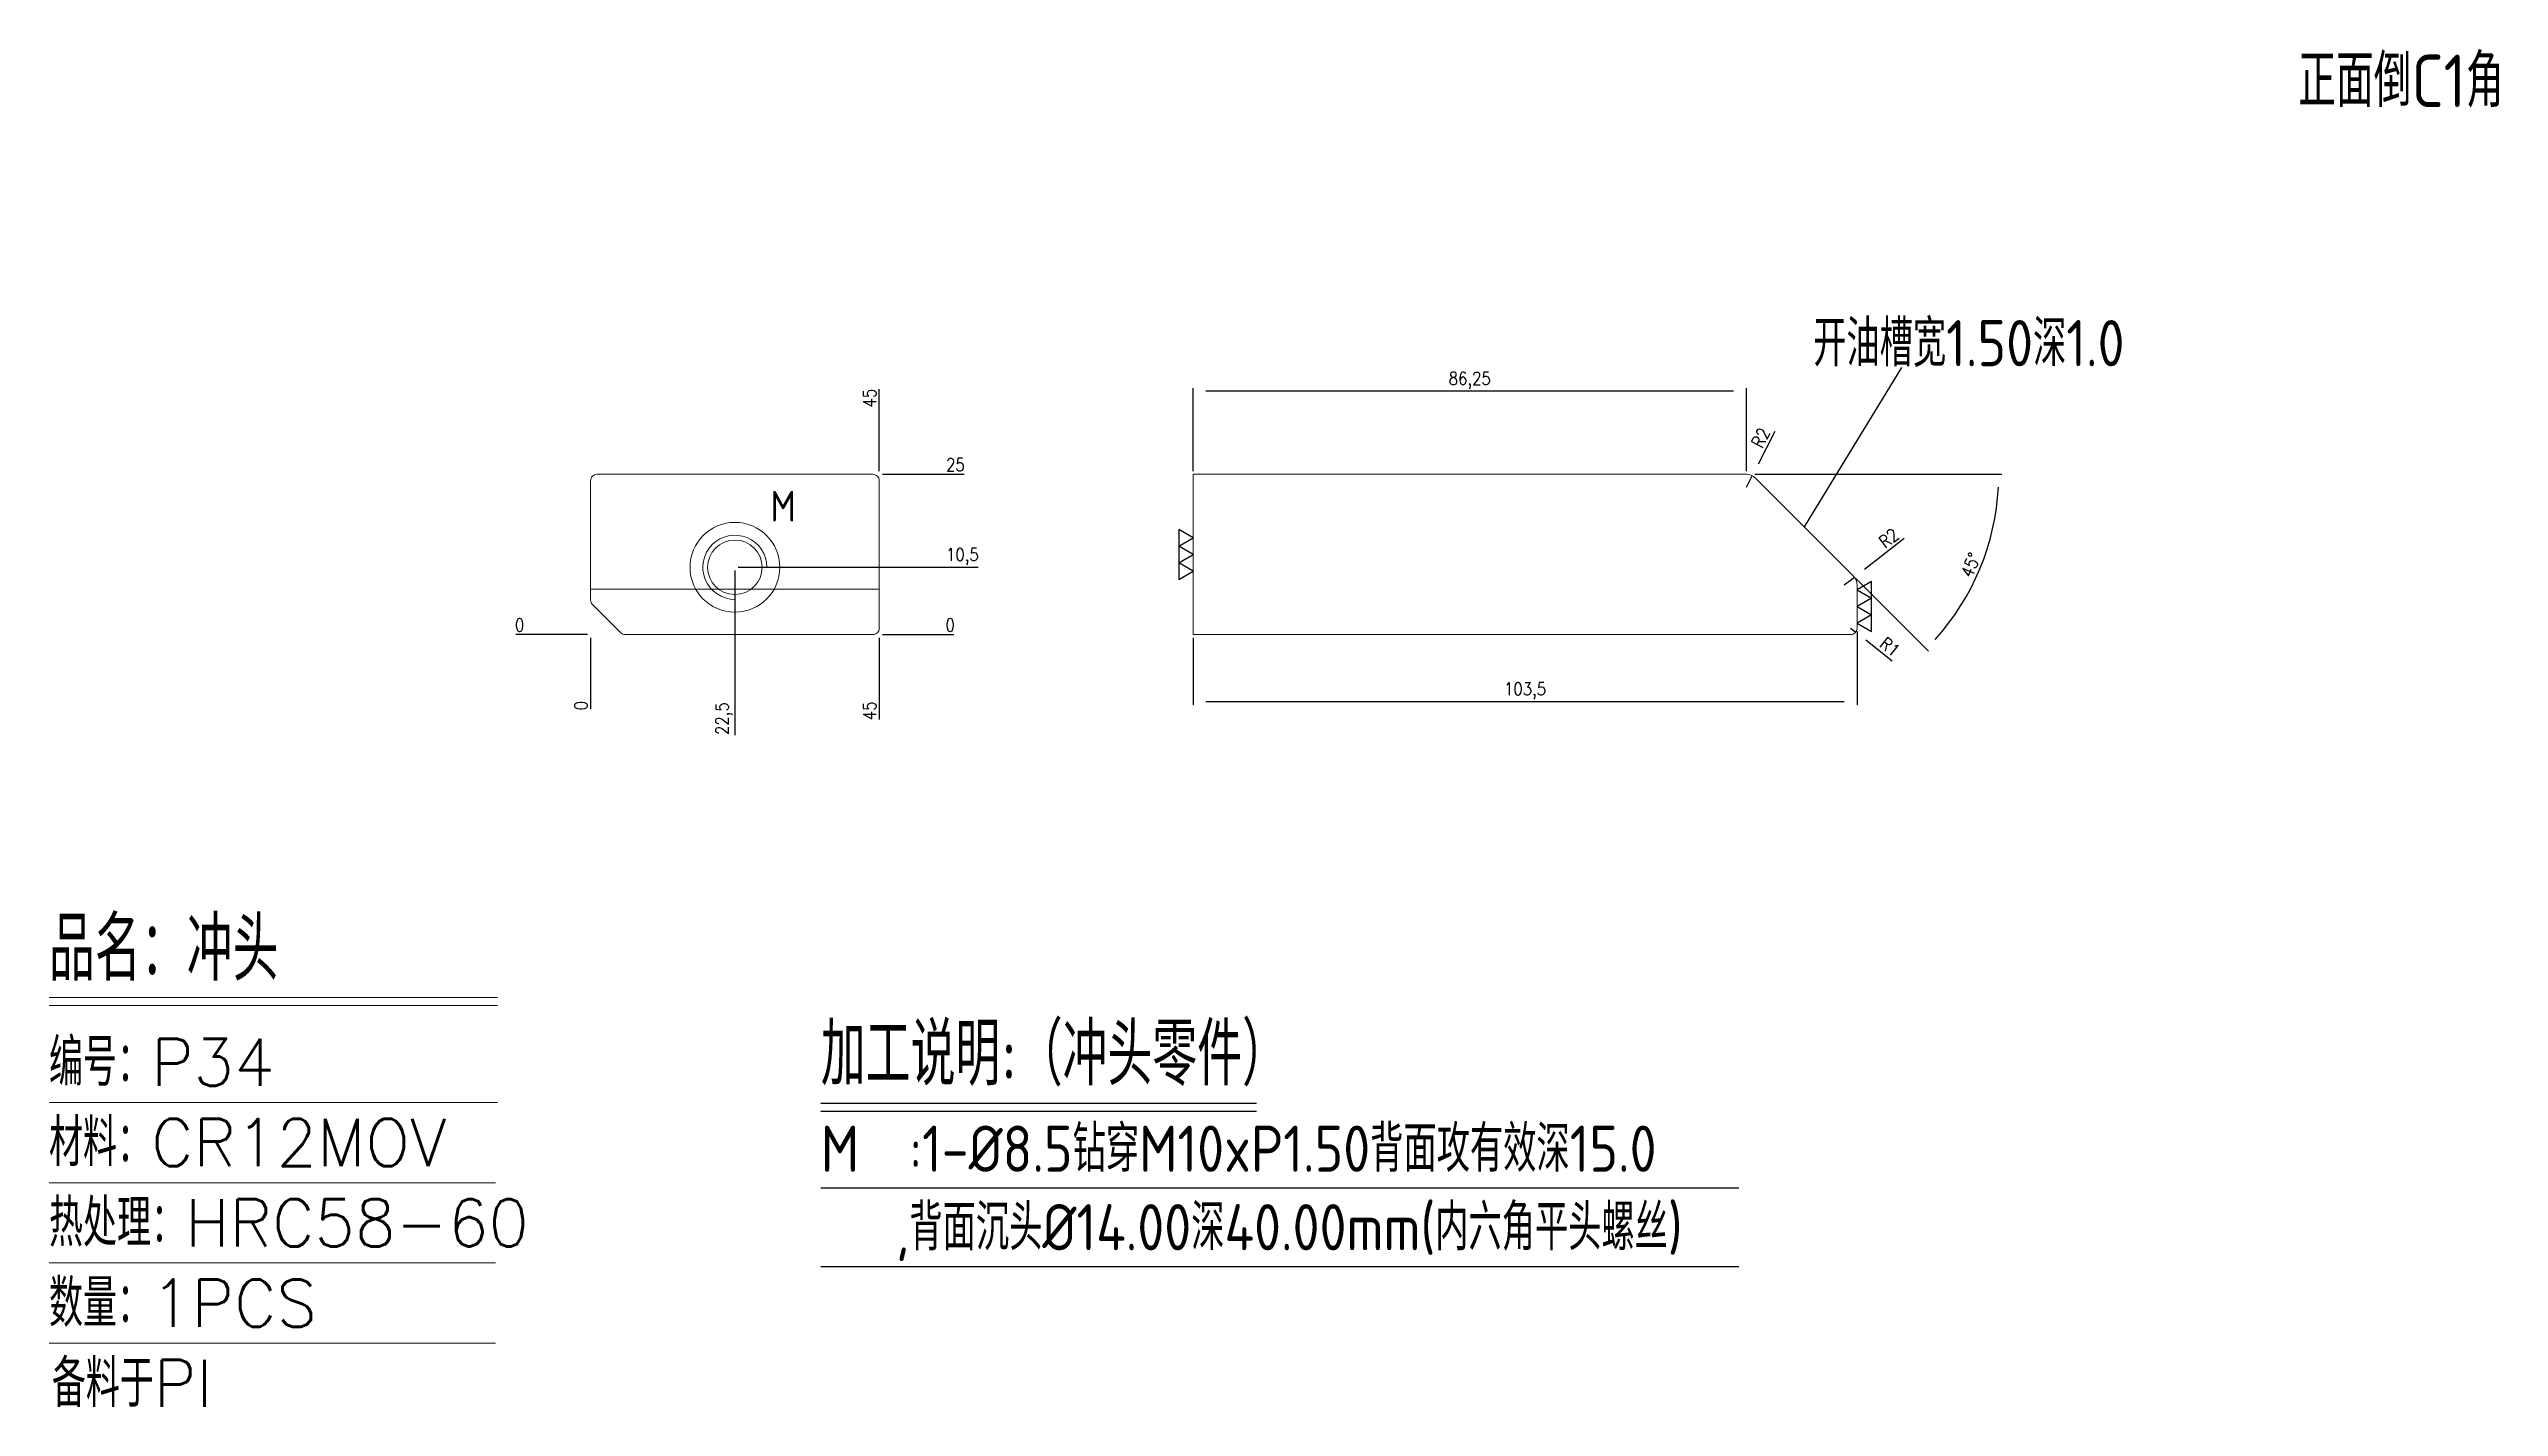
# Model space of a CAD drawing. Header units: millimetres. Extents: x 97911 to 98293, y 9286 to 9498.
import ezdxf
from ezdxf.enums import TextEntityAlignment as Align

# ---------------------------------------------------------------- set-up
doc = ezdxf.new("R2010")
doc.units = ezdxf.units.MM
doc.linetypes.add('DASHED', pattern=[0])
for name, color, linetype in [('DIM', 4, 'Continuous'), ('PUNCH', 2, 'Continuous'), ('TEXT', 4, 'Continuous')]:
    doc.layers.add(name, color=color, linetype=linetype)
doc.styles.add('chinesef_fs', font='simplex.shx', dxfattribs={"bigfont": 'gbcbig.shx'})
doc.styles.add('gbenor', font='gbenor.shx', dxfattribs={"bigfont": 'gbcbig.shx'})
doc.styles.get("Standard").update_dxf_attribs({"font": 'txt.shx', "width": 0.85, "bigfont": 'ctxt.shx'})
doc.dimstyles.new('T-2-WX', dxfattribs={"dimtxt": 2, "dimasz": 2, "dimexe": 0.5, "dimexo": 0.5, "dimgap": 0.5, "dimtad": 1, "dimtxsty": 'Standard', "dimblk": 'OPEN30', "dimcen": 0, "dimazin": 3, "dimtfac": 1, "dimtmove": 0, "dimatfit": 3, "dimldrblk": 'OPEN30', "dimlwd": -1, "dimlwe": -1})

# ---------------------------------------------------------------- blocks, each defined once
blk = doc.blocks.new('*D7579')
at = {"layer": 'Defpoints', "color": 0}
for p in [(97995.17, 9406.76), (98040.17, 9406.76), (98050.17, 9406.76)]:
    blk.add_point(p, dxfattribs=at)
at = {"layer": 'DIM', "color": 0}
blk.add_line((98040.67, 9406.76), (98051.8, 9406.76), dxfattribs=at)
at = {"layer": 'DIM', "color": 0, "insert": (98051.23, 9408.26), "char_height": 2, "attachment_point": 5}
blk.add_mtext('0', dxfattribs=at)
blk = doc.blocks.new('_Open30')
blk = doc.blocks.new('*D7580')
at = {"layer": 'Defpoints', "color": 0}
for p in [(98017.67, 9417.26), (98050.17, 9417.26), (97995.17, 9406.76)]:
    blk.add_point(p, dxfattribs=at)
at = {"layer": 'DIM', "color": 0}
for p, q in [((98018.17, 9417.26), (98042.17, 9417.26)), ((98042.17, 9417.26), (98046.17, 9417.26)), ((98046.17, 9417.26), (98055.6, 9417.26))]:
    blk.add_line(p, q, dxfattribs=at)
at = {"layer": 'DIM', "color": 0, "insert": (98053.14, 9418.95), "char_height": 2, "attachment_point": 5}
blk.add_mtext('10,5', dxfattribs=at)
blk = doc.blocks.new('*D7581')
at = {"layer": 'Defpoints', "color": 0}
for p in [(98040.17, 9431.76), (98050.17, 9431.76), (97995.17, 9406.76)]:
    blk.add_point(p, dxfattribs=at)
at = {"layer": 'DIM', "color": 0}
for p, q in [((98040.67, 9431.76), (98044.17, 9431.76)), ((98044.17, 9431.76), (98046.17, 9431.76)), ((98046.17, 9431.76), (98053.42, 9431.76))]:
    blk.add_line(p, q, dxfattribs=at)
at = {"layer": 'DIM', "color": 0, "insert": (98052.04, 9433.26), "char_height": 2, "attachment_point": 5}
blk.add_mtext('25', dxfattribs=at)
blk = doc.blocks.new('*D7582')
at = {"layer": 'Defpoints', "color": 0}
for p in [(97985.17, 9406.76), (97995.17, 9406.76), (97995.17, 9406.76)]:
    blk.add_point(p, dxfattribs=at)
at = {"layer": 'DIM', "color": 0}
blk.add_line((97994.67, 9406.76), (97983.53, 9406.76), dxfattribs=at)
at = {"layer": 'DIM', "color": 0, "insert": (97984.1, 9408.26), "char_height": 2, "attachment_point": 5}
blk.add_mtext('0', dxfattribs=at)
blk = doc.blocks.new('*D7583')
at = {"layer": 'Defpoints', "color": 0}
for p in [(97995.17, 9406.76), (98040.17, 9406.76), (98040.17, 9396.76)]:
    blk.add_point(p, dxfattribs=at)
at = {"layer": 'DIM', "color": 0}
for p, q in [((98040.17, 9406.26), (98040.17, 9402.76)), ((98040.17, 9402.76), (98040.17, 9400.76)), ((98040.17, 9400.76), (98040.17, 9393.51))]:
    blk.add_line(p, q, dxfattribs=at)
at = {"layer": 'DIM', "color": 0, "insert": (98038.67, 9394.88), "char_height": 2, "attachment_point": 5, "rotation": 90}
blk.add_mtext('45', dxfattribs=at)
blk = doc.blocks.new('*D7584')
at = {"layer": 'Defpoints', "color": 0}
for p in [(98017.67, 9417.26), (97995.17, 9406.76), (98017.67, 9396.76)]:
    blk.add_point(p, dxfattribs=at)
at = {"layer": 'DIM', "color": 0}
for p, q in [((98017.67, 9416.76), (98017.67, 9404.76)), ((98017.67, 9404.76), (98017.67, 9400.76)), ((98017.67, 9400.76), (98017.67, 9391.08))]:
    blk.add_line(p, q, dxfattribs=at)
at = {"layer": 'DIM', "color": 0, "insert": (98015.98, 9393.67), "char_height": 2, "attachment_point": 5, "rotation": 90}
blk.add_mtext('22,5', dxfattribs=at)
blk = doc.blocks.new('*D7585')
at = {"layer": 'Defpoints', "color": 0}
for p in [(97995.17, 9406.76), (97995.17, 9406.76), (97995.17, 9396.76)]:
    blk.add_point(p, dxfattribs=at)
at = {"layer": 'DIM', "color": 0}
blk.add_line((97995.17, 9406.26), (97995.17, 9395.13), dxfattribs=at)
at = {"layer": 'DIM', "color": 0, "insert": (97993.67, 9395.69), "char_height": 2, "attachment_point": 5, "rotation": 90}
blk.add_mtext('0', dxfattribs=at)
blk = doc.blocks.new('*D7586')
at = {"layer": 'Defpoints', "color": 0}
for p in [(98040.17, 9441.76), (98040.17, 9431.76), (97995.17, 9406.76)]:
    blk.add_point(p, dxfattribs=at)
at = {"layer": 'DIM', "color": 0}
for p, q in [((98040.17, 9437.76), (98040.17, 9445.01)), ((98040.17, 9435.76), (98040.17, 9437.76)), ((98040.17, 9432.26), (98040.17, 9435.76))]:
    blk.add_line(p, q, dxfattribs=at)
at = {"layer": 'DIM', "color": 0, "insert": (98038.67, 9443.64), "char_height": 2, "attachment_point": 5, "rotation": 90}
blk.add_mtext('45', dxfattribs=at)
blk = doc.blocks.new('*D7587')
at = {"layer": 'Defpoints', "color": 0}
for p in [(98192.61, 9407.76), (98089.11, 9406.76), (98192.61, 9396.32)]:
    blk.add_point(p, dxfattribs=at)
at = {"layer": 'DIM', "color": 0}
for p, q in [((98089.11, 9406.26), (98089.11, 9395.82)), ((98192.61, 9407.26), (98192.61, 9395.82)), ((98091.11, 9396.32), (98190.61, 9396.32))]:
    blk.add_line(p, q, dxfattribs=at)
at = {"layer": 'DIM', "color": 0, "insert": (98140.86, 9398.01), "char_height": 2, "attachment_point": 5}
blk.add_mtext('103,5', dxfattribs=at)
blk = doc.blocks.new('*D7588')
at = {"layer": 'Defpoints', "color": 0}
for p in [(98191.61, 9407.76), (98192.4, 9407.14)]:
    blk.add_point(p, dxfattribs=at)
at = {"layer": 'DIM', "color": 0}
for p, q in [((98191.61, 9407.76), (98192.4, 9407.14)), ((98198.11, 9402.65), (98193.97, 9405.91))]:
    blk.add_line(p, q, dxfattribs=at)
at = {"layer": 'DIM', "color": 0, "insert": (98197.75, 9404.84), "char_height": 2, "attachment_point": 5, "rotation": 321.8464}
blk.add_mtext('R1', dxfattribs=at)
blk = doc.blocks.new('*D7589')
at = {"layer": 'Defpoints', "color": 0}
for p in [(98192.19, 9415.74), (98190.61, 9414.51)]:
    blk.add_point(p, dxfattribs=at)
at = {"layer": 'DIM', "color": 0}
for p, q in [((98193.77, 9416.96), (98199.96, 9421.78)), ((98190.61, 9414.51), (98192.19, 9415.74))]:
    blk.add_line(p, q, dxfattribs=at)
at = {"layer": 'DIM', "color": 0, "insert": (98197.55, 9421.81), "char_height": 2, "attachment_point": 5, "rotation": 37.8884}
blk.add_mtext('R2', dxfattribs=at)
blk = doc.blocks.new('*D7590')
at = {"layer": 'Defpoints', "color": 0}
for p in [(98176.27, 9431.54), (98175.36, 9429.76)]:
    blk.add_point(p, dxfattribs=at)
at = {"layer": 'DIM', "color": 0}
for p, q in [((98179.79, 9438.45), (98177.17, 9433.32)), ((98175.36, 9429.76), (98176.27, 9431.54))]:
    blk.add_line(p, q, dxfattribs=at)
at = {"layer": 'DIM', "color": 0, "insert": (98177.6, 9437.46), "char_height": 2, "attachment_point": 5, "rotation": 63.0046}
blk.add_mtext('R2', dxfattribs=at)
blk = doc.blocks.new('*D7591')
at = {"layer": 'Defpoints', "color": 0}
for p in [(98089.11, 9444.7), (98089.11, 9431.76), (98175.36, 9431.76)]:
    blk.add_point(p, dxfattribs=at)
at = {"layer": 'DIM', "color": 0}
for p, q in [((98089.11, 9432.26), (98089.11, 9445.2)), ((98173.36, 9444.7), (98091.11, 9444.7)), ((98175.36, 9432.26), (98175.36, 9445.2))]:
    blk.add_line(p, q, dxfattribs=at)
at = {"layer": 'DIM', "color": 0, "insert": (98132.23, 9446.39), "char_height": 2, "attachment_point": 5}
blk.add_mtext('86,25', dxfattribs=at)
blk = doc.blocks.new('*D7592')
at = {"layer": 'Defpoints', "color": 0}
for p in [(98089.11, 9431.76), (98175.36, 9431.76), (98176.77, 9431.17), (98192.03, 9415.92), (98209.53, 9412.51)]:
    blk.add_point(p, dxfattribs=at)
at = {"layer": 'DIM', "color": 0}
for p, q in [((98176.69, 9431.76), (98215.19, 9431.76)), ((98192.38, 9415.57), (98203.77, 9404.18))]:
    blk.add_line(p, q, dxfattribs=at)
blk.add_arc((98176.19, 9431.76), 38.5, 317.9765, 357.0235, dxfattribs=at)
at = {"layer": 'DIM', "color": 0, "insert": (98210.33, 9417.62), "char_height": 2, "attachment_point": 5, "rotation": 67.5}
blk.add_mtext('45%%d', dxfattribs=at)

msp = doc.modelspace()

# ---------------------------------------------------------------- linework, layer by layer
at = {"layer": 'DIM', "color": 4, "linetype": 'Continuous', "lineweight": 13}
for p, q in [((97910.735, 9350.218), (97980.633, 9350.218)), ((97910.735, 9348.929), (97980.633, 9348.929)), ((97910.735, 9333.839), (97980.633, 9333.839)), ((97910.735, 9321.325), (97980.33, 9321.325)), ((97910.735, 9308.811), (97980.33, 9308.811)), ((97910.735, 9296.296), (97980.33, 9296.296))]:
    msp.add_line(p, q, dxfattribs=at)
at = {"layer": 'PUNCH', "color": 4}
msp.add_line((98184.399, 9423.548), (98199.595, 9448.416), dxfattribs=at)
at = {"layer": 'PUNCH', "linetype": 'DASHED', "lineweight": 18, "ltscale": 0.5}
msp.add_line((97995.167, 9413.861), (98040.167, 9413.861), dxfattribs=at)
at = {"layer": 'PUNCH', "lineweight": 18}
msp.add_lwpolyline([(97995.167, 9412.175), (97995.167, 9430.76, -0.4142136), (97996.167, 9431.76), (98039.167, 9431.76, -0.4142136), (98040.167, 9430.76), (98040.167, 9407.76, -0.4142136), (98039.167, 9406.76), (98000.581, 9406.76, -0.1989124), (97999.874, 9407.053), (97995.46, 9411.467, -0.1989124)], format="xyb", close=True, dxfattribs=at)
at = {"layer": 'PUNCH', "color": 2, "linetype": 'Continuous', "lineweight": 15}
msp.add_lwpolyline([(98191.611, 9406.76), (98089.109, 9406.76), (98089.109, 9431.76), (98175.359, 9431.76, -0.1989124), (98176.773, 9431.175), (98192.025, 9415.922, -0.1989124), (98192.611, 9414.508), (98192.611, 9407.76, -0.4142136)], format="xyb", close=True, dxfattribs=at)
at = {"layer": 'PUNCH', "lineweight": 18}
msp.add_lwpolyline([(98017.667, 9412.26, -2.4142136), (98022.667, 9417.26)], format="xyb", dxfattribs=at)
at = {"layer": 'PUNCH', "linetype": 'DASHED', "lineweight": 18, "ltscale": 0.5}
msp.add_circle((98017.667, 9417.26), 7, dxfattribs=at)
at = {"layer": 'PUNCH', "lineweight": 18}
msp.add_circle((98017.667, 9417.26), 4.25, dxfattribs=at)
at = {"layer": 'TEXT', "color": 3}
for p, q in [((98031.06, 9333.717), (98098.962, 9333.717)), ((98031.06, 9332.457), (98098.962, 9332.457)), ((98031.06, 9320.505), (98174.204, 9320.505)), ((98031.06, 9308.265), (98174.204, 9308.265))]:
    msp.add_line(p, q, dxfattribs=at)
at = {"layer": 'TEXT'}
for points in [[(98086.859, 9415.363), (98089.109, 9416.662), (98086.859, 9417.961), (98089.109, 9419.26), (98086.859, 9420.559), (98089.109, 9421.858), (98086.859, 9423.157), (98086.859, 9415.363)], [(98194.861, 9415.031), (98192.611, 9413.732), (98194.861, 9412.433), (98192.611, 9411.134), (98194.861, 9409.835), (98192.611, 9408.536), (98194.861, 9407.237), (98194.861, 9415.031)]]:
    msp.add_lwpolyline(points, close=True, dxfattribs=at)

# ---------------------------------------------------------------- texts
at = {"layer": 'DIM', "color": 3, "linetype": 'Continuous', "lineweight": 13, "style": 'chinesef_fs'}
for s, height, p in [('品名：冲头', 9.9377, (97910.735, 9352.794)), ('编号：P34', 7.3613, (97910.735, 9336.415)), ('材料：CR12MOV', 7.3613, (97910.735, 9323.901)), ('热处理：HRC58-60', 7.36126, (97910.735, 9311.387)), ('数量：1PCS', 7.3613, (97910.735, 9298.873)), ('备料于PI', 7.3613, (97911.182, 9286.359))]:
    msp.add_text(s, height=height, dxfattribs=at).set_placement(p)
at = {"layer": 'TEXT', "color": 4, "lineweight": 18, "style": 'gbenor'}
msp.add_text('正面倒C1角', height=8.1761, dxfattribs=at).set_placement((98261.392, 9488.998))
at = {"layer": 'TEXT', "color": 4, "style": 'gbenor'}
for s, height, p in [('开油槽宽1.50深1.0', 7.2, (98185.77, 9448.601)), ('加工说明:（冲头零件）', 9.72, (98031.06, 9336.489)), ('M  :1-%%C8.5钻穿M10xP1.50背面攻有效深15.0', 7.2, (98031.06, 9323.025)), ('   ,背面沉头%%C14.00深40.00mm(内六角平头螺丝)', 7.2, (98031.06, 9310.785))]:
    msp.add_text(s, height=height, dxfattribs=at).set_placement(p)
msp.add_text('M', height=4.8, dxfattribs=at).set_placement((98025.19, 9426.784), align=Align.MIDDLE_CENTER)

# ---------------------------------------------------------------- dimensions: what is measured, and where the dimension line sits
at = {"layer": 'DIM'}
for base, p1, p2, picture, middle in [((98089.109, 9444.703), (98175.359, 9431.76), (98089.109, 9431.76), '*D7591', (98132.234, 9446.393)), ((98192.611, 9396.323), (98089.109, 9406.76), (98192.611, 9407.76), '*D7587', (98140.86, 9398.013))]:
    dim = msp.add_linear_dim(base=base, p1=p1, p2=p2, dimstyle='T-2-WX', dxfattribs=at)
    dim.commit()
    dim.dimension.update_dxf_attribs({"geometry": picture, "text_midpoint": middle})
at = {"layer": 'DIM', "color": 4}
for feature_location, offset, dtype, origin, picture, middle in [((98040.167, 9431.76), (0, 10), 1, (97995.167, 9406.76), '*D7586', (98038.667, 9443.637)), ((98040.167, 9431.76), (10, 0), 0, (97995.167, 9406.76), '*D7581', (98052.043, 9433.26)), ((98017.667, 9417.26), (32.5, 0), 0, (97995.167, 9406.76), '*D7580', (98053.136, 9418.951)), ((98017.667, 9417.26), (0, -20.5), 1, (97995.167, 9406.76), '*D7584', (98015.976, 9393.67)), ((97995.166768378, 9406.760312997), (-10, 0), 0, (97995.166768378, 9406.760312997), '*D7582', (97984.100101711, 9408.260312997)), ((98040.166768398, 9406.760312997), (10, 0), 0, (97995.166768378, 9406.760312997), '*D7579', (98051.233435065, 9408.260312997)), ((97995.166768378, 9406.760312997), (0, -10), 1, (97995.166768378, 9406.760312997), '*D7585', (97993.666768378, 9395.69364633)), ((98040.167, 9406.76), (0, -10), 1, (97995.167, 9406.76), '*D7583', (98038.667, 9394.884))]:
    dim = msp.add_ordinate_dim(feature_location=feature_location, offset=offset, dtype=dtype, origin=origin, dimstyle='T-2-WX', dxfattribs=at)
    dim.commit()
    dim.dimension.update_dxf_attribs({"geometry": picture, "text_midpoint": middle})
at = {"layer": 'DIM'}
for center, mpoint, picture, middle in [((98175.359, 9429.76), (98176.267, 9431.542), '*D7590', (98177.597, 9437.459)), ((98191.611, 9407.76), (98192.398, 9407.143), '*D7588', (98197.754, 9404.842))]:
    dim = msp.add_radius_dim(center=center, mpoint=mpoint, dimstyle='T-2-WX', dxfattribs=at)
    dim.commit()
    dim.dimension.update_dxf_attribs({"geometry": picture, "text_midpoint": middle})
dim = msp.add_angular_dim_2l(base=(98209.532, 9412.509), line1=((98176.773, 9431.175), (98192.025, 9415.922)), line2=((98089.109, 9431.76), (98175.359, 9431.76)), dimstyle='T-2-WX', dxfattribs=at)
dim.commit()
dim.dimension.update_dxf_attribs({"geometry": '*D7592', "text_midpoint": (98210.33, 9417.618)})
dim = msp.add_radius_dim(center=(98190.611, 9414.508), mpoint=(98192.19, 9415.736), dimstyle='T-2-WX', dxfattribs=at)
dim.commit()
dim.dimension.update_dxf_attribs({"geometry": '*D7589', "text_midpoint": (98198.475, 9420.627), "dimtype": 164})

doc.saveas('drawing.dxf')
